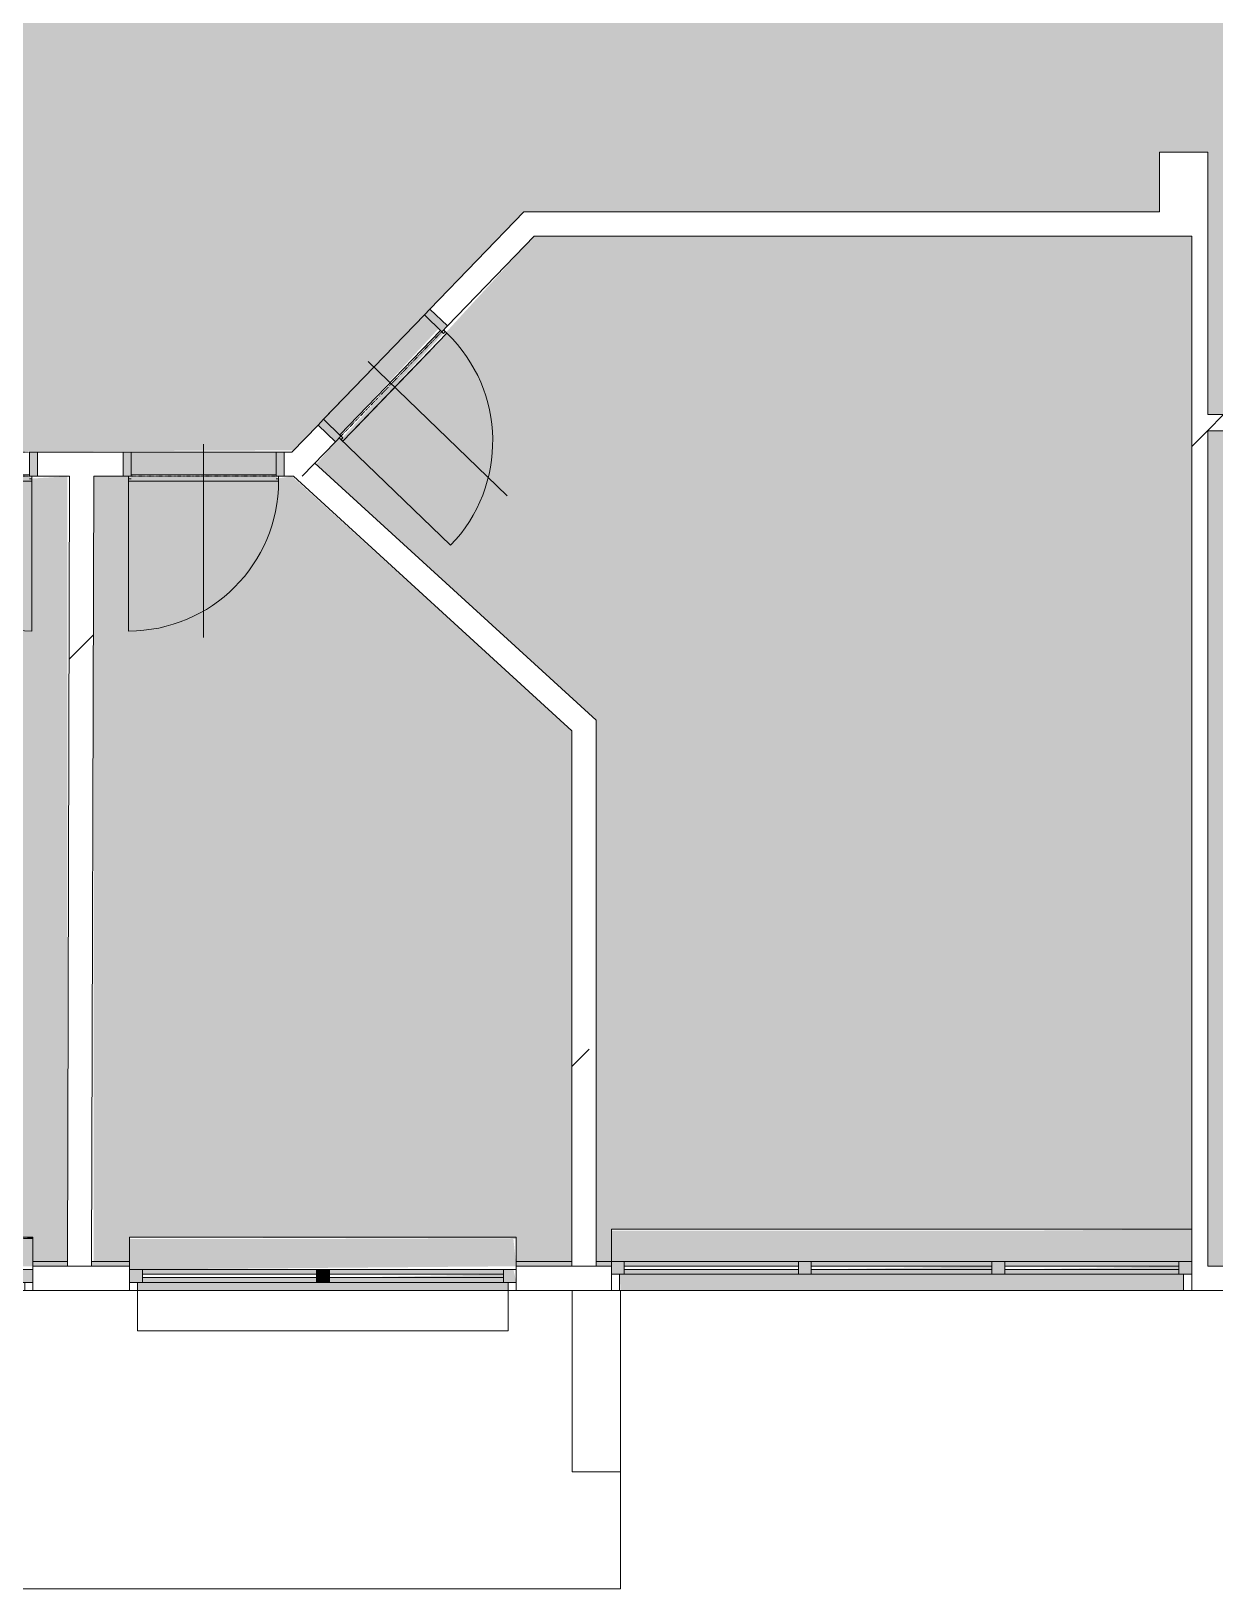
# Model space of a CAD drawing. Header units: millimetres. Extents: x 46521 to 262603, y -45352 to 20466.
# Drawn here: x 191293 to 198636, y -32078 to -22415 of the extents above; entities that cross this region are included whole.
import ezdxf

# ---------------------------------------------------------------- set-up
doc = ezdxf.new("R2010")
doc.units = ezdxf.units.MM
doc.linetypes.add('Čerchovaná se dvěma tečkami', pattern=[2.59, 1, -0.53, 0, -0.53, 0, -0.53])
for name, color, linetype, lineweight in [('A-DETL-THIN', 151, 'Continuous', 13), ('A-DOOR', 31, 'Continuous', 13), ('A-DOOR-FRAM', 31, 'Continuous', 9), ('A-FLOR', 192, 'Continuous', 13), ('A-GENM', 13, 'Continuous', 13), ('A-GLAZ', 151, 'Continuous', 13), ('A-WALL', 113, 'Continuous', 13), ('A-WALL-PATT', 111, 'Continuous', 9), ('Q-SPCQ', 91, 'Continuous', 13), ('S-COLS', 52, 'Continuous', 13)]:
    doc.layers.add(name, color=color, linetype=linetype, lineweight=lineweight)
pattern_1 = [(45, (128653, 0), (-7184.2, 7184.2), []), (45, (131527, -3e-12), (-7184.2, 7184.2), []), (45, (137274, -7e-12), (-4310.5, 10057.9), [4064, -2032, 67.06, -1964.94])]

# ---------------------------------------------------------------- blocks, each defined once
blk = doc.blocks.new('DVERE_1k_oblozka - DD03_01_900x1970_koupelna-1549517-Mapka _ závislý 15')
at = {"layer": 'A-DOOR', "lineweight": 9}
h = blk.add_hatch(color=151, dxfattribs=at)
h.paths.add_polyline_path([(-500, -72.1), (-450, -72.1), (-450, 77.9), (-500, 77.9)])
h.paths.add_polyline_path([(450, -72.1), (500, -72.1), (500, 77.9), (450, 77.9)])
blk.add_hatch(color=151, dxfattribs=at).paths.add_polyline_path([(465, -102.1), (450, -62.1), (-450, -72.1), (-465, -102.1), (-132.2, -102.1)])
for p, q in [((0, 127.9), (0, -1072.1)), ((-500, 77.9), (-450, 77.9)), ((-500, -72.1), (-500, 77.9)), ((-450, 77.9), (-450, -72.1)), ((450, 77.9), (500, 77.9)), ((450, -72.1), (450, 77.9)), ((500, 77.9), (500, -72.1)), ((-450, -72.1), (-500, -72.1)), ((-465, -72.1), (-465, -1032.1)), ((-465, -87.1), (-450, -87.1)), ((-465, -102.1), (-465, -87.1)), ((-450, -62.1), (450, -62.1)), ((500, -72.1), (450, -72.1)), ((450, -87.1), (465, -87.1)), ((465, -102.1), (465, -72.1)), ((465, -87.1), (465, -102.1)), ((465, -102.1), (-465, -102.1)), ((355, -102.1), (-355, -102.1))]:
    blk.add_line(p, q, dxfattribs=at)
at = {"layer": 'A-DOOR', "linetype": 'Čerchovaná se dvěma tečkami', "lineweight": 9}
for p, q in [((-450, 77.9), (450, 77.9)), ((-450, -72.1), (450, -72.1))]:
    blk.add_line(p, q, dxfattribs=at)
at = {"layer": 'A-DOOR', "lineweight": 9}
blk.add_arc((-465, -102.1), 930, 270, 0, dxfattribs=at)
at = {"layer": 'A-DOOR-FRAM'}
for p, q in [((-500, 77.9), (-450, 77.9)), ((-450, 77.9), (-450, -72.1)), ((450, -72.1), (450, 77.9)), ((500, 77.9), (450, 77.9)), ((-450, -72.1), (-500, -72.1)), ((450, -72.1), (500, -72.1))]:
    blk.add_line(p, q, dxfattribs=at)
blk = doc.blocks.new('DVERE_1k_oblozka - DD03_01_900x1970_koupelna-1549516-Mapka _ závislý 15')
at = {"layer": 'A-DOOR', "lineweight": 9}
blk.add_hatch(color=151, dxfattribs=at).paths.add_polyline_path([(-465, 102.1), (-450, 62.1), (450, 72.1), (465, 102.1), (-370.8, 102.1)])
h = blk.add_hatch(color=151, dxfattribs=at)
h.paths.add_polyline_path([(-450, 72.1), (-500, 72.1), (-500, -77.9), (-450, -77.9)])
h.paths.add_polyline_path([(450, 72.1), (450, -77.9), (500, -77.9), (500, 72.1)])
for p, q in [((0, -127.9), (0, 1072.1)), ((-465, 72.1), (-465, 1032.1)), ((465, 102.1), (-465, 102.1)), ((-465, 102.1), (-465, 87.1)), ((355, 102.1), (-355, 102.1)), ((465, 87.1), (465, 102.1)), ((465, 102.1), (465, 72.1)), ((-450, 72.1), (-500, 72.1)), ((-500, 72.1), (-500, -77.9)), ((-465, 87.1), (-450, 87.1)), ((-450, -77.9), (-450, 72.1)), ((-450, 62.1), (450, 62.1)), ((450, 87.1), (465, 87.1)), ((500, 72.1), (450, 72.1)), ((450, 72.1), (450, -77.9)), ((500, -77.9), (500, 72.1)), ((-500, -77.9), (-450, -77.9)), ((450, -77.9), (500, -77.9))]:
    blk.add_line(p, q, dxfattribs=at)
at = {"layer": 'A-DOOR', "linetype": 'Čerchovaná se dvěma tečkami', "lineweight": 9}
for p, q in [((-450, 72.1), (450, 72.1)), ((-450, -77.9), (450, -77.9))]:
    blk.add_line(p, q, dxfattribs=at)
at = {"layer": 'A-DOOR', "lineweight": 9}
blk.add_arc((-465, 102.1), 930, 360, 90, dxfattribs=at)
at = {"layer": 'A-DOOR-FRAM'}
for p, q in [((-450, 72.1), (-500, 72.1)), ((-450, -77.9), (-450, 72.1)), ((450, 72.1), (450, -77.9)), ((450, 72.1), (500, 72.1)), ((-500, -77.9), (-450, -77.9)), ((500, -77.9), (450, -77.9))]:
    blk.add_line(p, q, dxfattribs=at)
blk = doc.blocks.new('DVERE_1k_oblozka - DD03_01_900x1970_koupelna-1549515-Mapka _ závislý 15')
at = {"layer": 'A-DOOR', "lineweight": 9}
h = blk.add_hatch(color=151, dxfattribs=at)
h.paths.add_polyline_path([(-500, -72.1), (-450, -72.1), (-450, 77.9), (-500, 77.9), (-500, -33.4)])
h.paths.add_polyline_path([(450, -72.1), (500, -72.1), (500, 77.9), (450, 77.9)])
blk.add_hatch(color=151, dxfattribs=at).paths.add_polyline_path([(-465, -102.1), (450, -87.1), (440.3, -62.1), (-450, -85.2), (-450, -87.1)])
for p, q in [((0, 127.9), (0, -1072.1)), ((-500, 77.9), (-450, 77.9)), ((-500, -72.1), (-500, 77.9)), ((-450, 77.9), (-450, -72.1)), ((450, 77.9), (500, 77.9)), ((450, -72.1), (450, 77.9)), ((500, 77.9), (500, -72.1)), ((-450, -72.1), (-500, -72.1)), ((-465, -72.1), (-465, -1032.1)), ((-465, -87.1), (-450, -87.1)), ((-465, -102.1), (-465, -87.1)), ((-465, -87.1), (-465, -102.1)), ((-450, -87.1), (-465, -87.1)), ((-450, -62.1), (450, -62.1)), ((-450, -87.1), (-450, -62.1)), ((450, -62.1), (450, -87.1)), ((500, -72.1), (450, -72.1)), ((450, -87.1), (465, -87.1)), ((465, -87.1), (450, -87.1)), ((465, -102.1), (465, -72.1)), ((465, -87.1), (465, -102.1)), ((465, -102.1), (465, -87.1)), ((465, -102.1), (-465, -102.1)), ((355, -102.1), (-355, -102.1))]:
    blk.add_line(p, q, dxfattribs=at)
at = {"layer": 'A-DOOR', "linetype": 'Čerchovaná se dvěma tečkami', "lineweight": 9}
for p, q in [((-450, 77.9), (450, 77.9)), ((-450, -72.1), (450, -72.1))]:
    blk.add_line(p, q, dxfattribs=at)
at = {"layer": 'A-DOOR', "lineweight": 9}
blk.add_arc((-465, -102.1), 930, 270, 0, dxfattribs=at)
at = {"layer": 'A-DOOR-FRAM'}
for p, q in [((-500, 77.9), (-450, 77.9)), ((-450, 77.9), (-450, -72.1)), ((450, -72.1), (450, 77.9)), ((500, 77.9), (450, 77.9)), ((-450, -72.1), (-500, -72.1)), ((450, -72.1), (500, -72.1))]:
    blk.add_line(p, q, dxfattribs=at)
blk = doc.blocks.new('OKNO_3k_nadsvetlik - OKNO_3k_nadsvetlik_1850 x 1500-1975429-Mapka _ závislý 15')
at = {"layer": 'A-GLAZ', "lineweight": 9}
h = blk.add_hatch(color=256, dxfattribs=at)
h.paths.add_polyline_path([(1720, 25), (1800, 25), (1800, 105), (1720, 105), (1720, 75)])
h.paths.add_polyline_path([(-1720, 25), (-1720, 105), (-1800, 105), (-1800, 25)])
h = blk.add_hatch(color=256, dxfattribs=at)
h.paths.add_polyline_path([(640, 25), (1720, 25), (1720, 55), (640, 55)])
h.paths.add_polyline_path([(-1381.2, 25), (-640, 25), (-640, 55), (-1720, 55), (-1720, 25)])
h.paths.add_polyline_path([(560, 25), (560, 55), (-560, 55), (-560, 25)])
h.paths.add_polyline_path([(-1381.2, 75), (-640, 75), (-640, 105), (-1720, 105), (-1720, 75)])
h.paths.add_polyline_path([(640, 75), (1720, 75), (1720, 105), (640, 105)])
h.paths.add_polyline_path([(560, 75), (560, 105), (-560, 105), (-560, 75)])
h = blk.add_hatch(color=256, dxfattribs=at)
h.paths.add_polyline_path([(-640, 25), (-560, 25), (-560, 105), (-640, 105)])
h.paths.add_polyline_path([(560, 25), (640, 25), (640, 105), (560, 105)])
h = blk.add_hatch(color=256, dxfattribs=at)
h.paths.add_polyline_path([(1720, 55), (1720, 75), (672.9, 55)])
h.paths.add_polyline_path([(560, 55), (560, 75), (-560, 55)])
at = {"layer": 'A-GLAZ', "color": 63, "lineweight": 9}
for p, q in [((-1800, 105), (-1720, 105)), ((-1800, 75), (-1800, 105)), ((-1720, 105), (-1720, 25)), ((-640, 105), (-560, 105)), ((-640, 25), (-640, 105)), ((-560, 105), (-560, 25)), ((560, 105), (640, 105)), ((560, 25), (560, 105)), ((640, 105), (640, 25)), ((1720, 105), (1800, 105)), ((1720, 25), (1720, 105)), ((-1800, 25), (-1750, 25)), ((-1720, 25), (-1800, 25)), ((-1750, 25), (-1750, -75)), ((-1720, 55), (-1720, 75)), ((-1720, 75), (-640, 75)), ((-640, 55), (-1720, 55)), ((-640, 75), (-640, 55)), ((-560, 25), (-640, 25)), ((-560, 55), (-560, 75)), ((-560, 75), (560, 75)), ((560, 55), (-560, 55)), ((560, 75), (560, 55)), ((640, 25), (560, 25)), ((640, 55), (640, 75)), ((640, 75), (1720, 75)), ((1720, 55), (640, 55)), ((1720, 75), (1720, 55)), ((1800, 25), (1720, 25)), ((1750, 25), (1800, 25)), ((1750, -75), (1750, 25))]:
    blk.add_line(p, q, dxfattribs=at)
at = {"layer": 'A-GLAZ', "color": 101, "lineweight": 9}
for p, q in [((-1720, 105), (-640, 105)), ((-560, 105), (560, 105)), ((640, 105), (1720, 105)), ((-640, 25), (-1720, 25)), ((560, 25), (-560, 25)), ((1720, 25), (640, 25))]:
    blk.add_line(p, q, dxfattribs=at)
at = {"layer": 'A-GLAZ', "color": 41, "lineweight": 9}
blk.add_line((1750, -76), (-1743.2, -76), dxfattribs=at)
at = {"layer": 'A-GLAZ', "color": 40, "lineweight": 9}
blk.add_line((1800, -76), (1750, -76), dxfattribs=at)
blk = doc.blocks.new('parapet s nosem_vnitní - parapet s nosem_vnitní-1280314-Mapka _ závislý 15')
at = {"layer": 'A-GENM', "lineweight": 9}
for points in [[(1800, 190), (1800, 199.7), (672.9, 190)], [(1720, 0), (1800, 0), (1800, 190), (-1800, 190), (-1800, 0), (672.9, 0)]]:
    blk.add_hatch(color=151, dxfattribs=at).paths.add_polyline_path(points)
at = {"layer": 'A-GENM', "color": 101, "lineweight": 9}
for p, q in [((1800, 200), (-1800, 200)), ((-1800, 200), (-1800, 190)), ((1800, 200), (-1800, 200)), ((-1800, 0), (-1800, 190))]:
    blk.add_line(p, q, dxfattribs=at)
blk = doc.blocks.new('parapet_ext - parapet_ext-1802031-Mapka _ závislý 15')
at = {"layer": 'Q-SPCQ', "lineweight": 9}
blk.add_hatch(color=151, dxfattribs=at).paths.add_polyline_path([(560, -100), (1750, -100), (1750, 0), (-1750, 0), (-1743.2, -100), (-560, -100)])
at = {"layer": 'Q-SPCQ', "color": 101, "lineweight": 9}
blk.add_line((1750, -100), (-1743.2, -100), dxfattribs=at)
blk = doc.blocks.new('OKNO_2k_nadsvetlik - OKNO_2k_nadsvetlik 2400 x 1850-1972494-Mapka _ závislý 15')
at = {"layer": 'A-GLAZ', "lineweight": 9}
h = blk.add_hatch(color=256, dxfattribs=at)
h.paths.add_polyline_path([(1200, -25), (1181.8, 55), (1120, 55), (1120, -25), (1181.8, -25)])
h.paths.add_polyline_path([(-1200, -25), (-1120, -25), (-1120, 55), (-1200, 55)])
h = blk.add_hatch(color=256, dxfattribs=at)
h.paths.add_polyline_path([(-872.2, -25), (-40, -25), (-40, 5), (-1120, 5), (-1120, -25)])
h.paths.add_polyline_path([(1120, -25), (1120, 5), (40, 5), (40, -25), (154.8, -25)])
h.paths.add_polyline_path([(40, 25), (1120, 25), (1120, 55), (40, 55)])
h.paths.add_polyline_path([(-40, 25), (-40, 55), (-1120, 55), (-1120, 25), (-872.2, 25)])
for points in [[(-40, -25), (40, -25), (40, 55), (-40, 55)], [(1120, 5), (1120, 25), (154.8, 5)]]:
    blk.add_hatch(color=256, dxfattribs=at).paths.add_polyline_path(points)
for p, q in [((-1200, 55), (-1120, 55)), ((-1120, 55), (-1120, -25)), ((-1120, 55), (-40, 55)), ((-1120, 5), (-1120, 25)), ((-1120, 25), (-40, 25)), ((-40, 5), (-1120, 5)), ((-40, 55), (40, 55)), ((-40, -25), (-40, 55)), ((-40, 25), (-40, 5)), ((40, 55), (1120, 55)), ((40, 55), (40, -25)), ((40, 5), (40, 25)), ((40, 25), (1120, 25)), ((1120, 5), (40, 5)), ((1120, 55), (1200, 55)), ((1120, -25), (1120, 55)), ((1120, 25), (1120, 5)), ((-1200, -25), (-1150, -25)), ((-1120, -25), (-1200, -25)), ((-1150, -76), (-1200, -76)), ((-1150, -25), (-1150, -75)), ((-40, -25), (-1120, -25)), ((40, -25), (-40, -25)), ((1120, -25), (40, -25)), ((1200, -25), (1120, -25)), ((1150, -25), (1200, -25)), ((1150, -75), (1150, -25)), ((1200, -76), (1150, -76))]:
    blk.add_line(p, q, dxfattribs=at)
blk = doc.blocks.new('parapet s nosem_vnitní - parapet s nosem_vnitní-1280360-Mapka _ závislý 15')
at = {"layer": 'A-GENM', "lineweight": 9}
blk.add_hatch(color=151, dxfattribs=at).paths.add_polyline_path([(-1200, 0), (1200, 20), (1181.8, 190), (-1200, 190), (-1200, 20)])
for p, q in [((1200, 200), (-1200, 200)), ((-1200, 200), (-1200, 190)), ((1200, 200), (-1200, 200)), ((1200, 190), (1200, 200)), ((-1200, 20), (-1200, 190)), ((1200, 190), (1200, 20))]:
    blk.add_line(p, q, dxfattribs=at)
blk = doc.blocks.new('parapet_ext - parapet_ext-1802161-Mapka _ závislý 15')
at = {"layer": 'Q-SPCQ', "lineweight": 9}
blk.add_hatch(color=151, dxfattribs=at).paths.add_polyline_path([(1150, -50), (1150, 0), (-1150, 0), (-1150, -50), (1120, -50)])
for p, q in [((-1150, -300), (-1150, -51)), ((1150, -51), (1150, -300)), ((1150, -300), (-1150, -300))]:
    blk.add_line(p, q, dxfattribs=at)
blk = doc.blocks.new('OKNO_2k_nadsvetlik - OKNO_2k_nadsvetlik 2400 x 1850-V109-Mapka _ závislý 15')
at = {"layer": 'A-GLAZ', "lineweight": 9}
h = blk.add_hatch(color=256, dxfattribs=at)
h.paths.add_polyline_path([(-1120, -25), (-1120, 55), (-1200, 55), (-1200, -25)])
h.paths.add_polyline_path([(1120, -25), (1200, -25), (1200, 55), (1120, 55)])
h = blk.add_hatch(color=256, dxfattribs=at)
h.paths.add_polyline_path([(-953.3, -25), (-40, -25), (-40, 5), (-1120, 5), (-1120, -25)])
h.paths.add_polyline_path([(1120, -25), (1100.8, 5), (40, 5), (40, -25), (1100.8, -25)])
h.paths.add_polyline_path([(40, 25), (1120, 25), (1100.8, 55), (40, 55)])
h.paths.add_polyline_path([(-40, 25), (-40, 55), (-1120, 55), (-1120, 25), (-953.3, 25)])
for points in [[(-40, -25), (40, -25), (40, 55), (-40, 55)], [(1120, 5), (1100.8, 25), (1100.8, 5)]]:
    blk.add_hatch(color=256, dxfattribs=at).paths.add_polyline_path(points)
for p, q in [((-1200, 55), (-1120, 55)), ((-1120, 55), (-1120, -25)), ((-1120, 55), (-40, 55)), ((-1120, 5), (-1120, 25)), ((-1120, 25), (-40, 25)), ((-40, 5), (-1120, 5)), ((-40, 55), (40, 55)), ((-40, -25), (-40, 55)), ((-40, 25), (-40, 5)), ((40, 55), (1120, 55)), ((40, 55), (40, -25)), ((40, 5), (40, 25)), ((40, 25), (1120, 25)), ((1120, 5), (40, 5)), ((1120, 55), (1200, 55)), ((1120, -25), (1120, 55)), ((1120, 25), (1120, 5)), ((-1200, -25), (-1150, -25)), ((-1120, -25), (-1200, -25)), ((-1150, -76), (-1200, -76)), ((-1150, -25), (-1150, -75)), ((-40, -25), (-1120, -25)), ((40, -25), (-40, -25)), ((1120, -25), (40, -25)), ((1200, -25), (1120, -25)), ((1150, -25), (1200, -25)), ((1150, -75), (1150, -25)), ((1200, -76), (1150, -76))]:
    blk.add_line(p, q, dxfattribs=at)
blk = doc.blocks.new('parapet s nosem_vnitní - parapet s nosem_vnitní-V110-Mapka _ závislý 15')
at = {"layer": 'A-GENM', "lineweight": 9}
for points in [[(1200, 190), (1200, 199.7), (1100.8, 190)], [(-40, 0), (1200, 20), (1200, 190), (-1200, 190), (-1200, 0), (-953.3, 0)]]:
    blk.add_hatch(color=151, dxfattribs=at).paths.add_polyline_path(points)
for p, q in [((1200, 200), (-1200, 200)), ((-1200, 200), (-1200, 190)), ((1200, 200), (-1200, 200)), ((1200, 190), (1200, 200)), ((-1200, 20), (-1200, 190)), ((1200, 190), (1200, 20))]:
    blk.add_line(p, q, dxfattribs=at)

msp = doc.modelspace()

# ---------------------------------------------------------------- hatches: boundary and pattern name
at = {"layer": 'A-FLOR'}
h = msp.add_hatch(color=151, dxfattribs=at)
h.paths.add_polyline_path([(199083, -30076.6), (199083, -29899.5), (200283, -29906.6), (200283, -30076.6), (200392.8, -30076.6), (200392.8, -29535.6), (200792.8, -29535.6), (200792.8, -24894.3), (200002.8, -24909.3), (200000.6, -24924.3), (199202.8, -24909.3), (199187.8, -24894.3), (198592.8, -24894.3), (198592.8, -30076.6)])
h.paths.add_polyline_path([(191517.8, -30046.6), (191517.9, -30046.6), (191517.8, -25176.6), (191282.8, -25191.6), (191282.8, -25206.6), (190382.8, -25191.6), (190367.8, -25176.6), (190332.8, -25176.6), (190320.2, -25176.6), (188504.1, -26629.6), (188543.7, -30046.6), (188902.8, -30046.6), (188902.8, -29896.9), (191302.8, -29906.6), (191302.8, -30046.6)])
h.paths.add_polyline_path([(182902.8, -30046.6), (182902.8, -29901.6), (183802.8, -29906.6), (183802.8, -30046.6), (184102.8, -30046.6), (184102.8, -29899.5), (185302.8, -29906.6), (185302.8, -30046.6), (185603.7, -30046.6), (185603.7, -23684), (184886.2, -23708.3), (184881, -23718.2), (183981, -23703.2), (183980.9, -23693.3), (182814.6, -23700), (182814.6, -23970), (182394.6, -23970), (182394.6, -24139.3), (182473.2, -24139.3), (182464.6, -25639.3), (182394.6, -25639.3), (182394.6, -29535.6), (182794.6, -29535.6), (182813.2, -30046.6)])
h.paths.add_polyline_path([(191902.8, -30046.6), (191902.8, -29896.9), (194302.8, -29906.6), (194302.8, -30046.6), (194647.5, -30045.5), (194647.5, -26754.6), (192910.4, -25176.6), (192812.8, -25191.6), (192812.8, -25206.6), (191912.8, -25191.6), (191897.8, -25176.6), (191681.3, -25176.6), (191681.3, -30046.6)])
h.paths.add_polyline_path([(185902.8, -30046.6), (185902.8, -29896.9), (188302.8, -29906.6), (188302.8, -30046.6), (188393.4, -30046.6), (188353.3, -26558.1), (190142.3, -25126.8), (189944.1, -24954.6), (189923.5, -24943.5), (189319.5, -24295.7), (189319.1, -24274.5), (188731.6, -23666.1), (185753.7, -23699.3), (185753.7, -30046.6)])
h.paths.add_polyline_path([(194797.5, -30046.6), (194892.8, -30045.5), (194892.8, -29846.9), (198492.8, -29846.9), (198492.8, -23686.6), (194413, -23686.6), (193861.1, -24289.8), (193851.1, -24311.6), (193224.5, -24936.1), (193205, -24937.4), (193061.3, -25101.6), (194797.5, -26688.5), (194797.5, -30045.5)])
h.paths.add_polyline_path([(224262.8, -28719.3), (224392.8, -28719.3), (224392.8, -28319.3), (224792.8, -28319.3), (224792.8, -25308.2), (220362.3, -25276.5), (220376.8, -25291.4), (219462, -25266.7), (219446.9, -25251.5), (218777.8, -25251.7), (218777.8, -28719.3), (218842.8, -28719.3), (218842.8, -28639.6), (221242.8, -28649.3), (221242.8, -28719.3), (221842.8, -28719.3), (221842.8, -28642.2), (223042.8, -28649.3), (223042.8, -28719.3), (223362.8, -28719.3), (223362.8, -28644.3), (224262.8, -28649.3)])
h.paths.add_polyline_path([(208577.8, -22429.3), (208552.8, -22429.3), (208552.8, -21979.3), (208972.8, -21979.3), (208972.8, -22284.3), (209357.8, -22269.3), (209357.8, -22254.3), (210157.8, -22269.3), (210172.8, -22284.3), (211203.1, -22269.3), (211203.1, -22254.3), (212003.1, -22269.3), (212018.1, -22284.3), (212783.1, -22284.3), (212783.1, -22534.3), (213798, -22556.9), (214005.4, -22735.1), (214027.1, -22735.1), (214655, -23358), (214655, -23378.8), (215596.6, -24281.8), (218710.5, -24281.8), (219494.9, -23303), (219605.5, -23360.3), (220122.4, -22668.2), (220034.1, -22582.1), (220185, -22354.9), (220191.7, -21754.2), (220281.7, -21754.2), (220281.7, -20955.1), (220200.6, -20954.2), (220201.1, -20379.5), (220167.4, -20379.1), (220167.4, -19225.7), (220142.4, -19225.7), (220142.4, -19175.3), (220067.6, -19175.3), (220052.6, -18955.3), (220037.6, -18955.3), (220052.6, -18355.3), (220067.6, -18340.3), (220067.6, -17238.3), (217119, -17238.3), (217118.6, -17408.3), (216093, -17408.3), (216093, -17535.4), (214893, -17528.3), (214893, -17408.3), (214654.7, -17408.3), (214679.5, -20310.9), (213892.9, -20303.3), (213892.9, -20200.9), (213092.9, -20200.9), (213092.9, -20310.9), (209689.9, -20332), (208443, -20358), (208443, -20188), (208253, -20188), (208253, -20098), (207453, -20098), (207453, -20188), (206413, -20188), (206413, -18222.8), (206280, -18222.8), (206280, -17238.3), (204028.4, -17238.3), (204043.4, -17851.9), (204058.4, -17851.9), (204043.4, -18651.9), (204028.4, -18666.9), (204043.4, -19775.4), (204058.4, -19775.4), (204043.4, -20375.4), (204028.4, -20390.4), (204028.4, -20656.9), (201925.6, -20656.9), (201925.6, -20280.9), (201776.7, -20295.9), (201776.7, -20310.9), (201176.7, -20295.9), (201161.7, -20280.9), (200762.6, -20280.9), (200762.6, -21508.2), (200116.5, -21529.8), (200109.9, -21538.2), (199509.9, -21523.2), (199494.9, -21508.2), (197786.5, -21529.8), (197794.9, -21538.2), (197179.9, -21523.2), (197164.9, -21508.2), (197029.9, -21529.8), (197029.9, -21748.2), (196166.1, -21748.2), (196166.1, -21658.2), (195266.1, -21658.2), (195266.1, -21748.2), (192076, -21748.2), (190453.7, -20300.6), (190453.7, -18728.2), (190180.6, -18728.2), (190180.6, -18805.2), (188980.6, -18798.2), (188980.6, -18728.2), (188903.7, -18728.2), (188903.7, -20625.8), (188813.7, -20625.8), (188813.7, -21425.8), (188903.7, -21425.8), (188903.7, -21715.8), (183983.7, -21715.8), (183980.9, -22135.8), (182394.6, -22135.8), (182394.6, -22265.8), (182154.6, -22265.8), (182165.6, -23165.8), (182394.6, -23165.8), (182400.6, -23552.4), (183980.1, -23543.6), (183983.7, -23683.3), (184880.8, -23678.2), (184881, -23538.2), (186775.3, -23527.3), (186775.3, -23362.9), (186999.3, -23361.6), (187000.4, -23526), (188794.9, -23515.7), (190254, -25026.6), (192921, -25015.6), (194349.3, -23536.6), (198292.8, -23536.6), (198292.8, -23166.6), (198592.8, -23166.6), (198592.8, -24794.3), (200792.8, -24794.3), (200792.8, -23937.5), (200393.1, -23937.5), (200393.1, -23527.5), (201990.3, -23527.4), (201990.3, -22376.5), (205630.3, -22376.5), (205630.7, -21816.5), (206690.3, -21816.5), (206683.5, -23436.6), (206251.5, -23436.6), (206251.5, -23536.6), (207163.6, -23553.1), (207163.6, -23643), (207962.2, -23643), (207963.5, -23566.6), (208577.8, -23566.6), (208577.8, -22434.3)])
h.paths.add_polyline_path([(212377.8, -28719.3), (212377.8, -28319.3), (212777.8, -28342.4), (212777.8, -28719.3), (212892.8, -28719.3), (212892.8, -28639.6), (215292.8, -28649.3), (215292.8, -28719.3), (215352.8, -28719.3), (215352.8, -25759.3), (215492.8, -25759.3), (215488.2, -24859.3), (215352.8, -24859.3), (215352.8, -24281.8), (215379.9, -24281.8), (214540.8, -23477.1), (214628.8, -23367.5), (213988.1, -22753.1), (213891.2, -22854.1), (213714.1, -22684.3), (212383.1, -22684.3), (212383.1, -22434.3), (212003.1, -22434.3), (212003.1, -22294.3), (211203.1, -22294.3), (211203.1, -22434.3), (210157.8, -22434.3), (210157.8, -22294.3), (209357.8, -22294.3), (209357.8, -22434.3), (208677.8, -22434.3), (208677.8, -28589.6), (212252.8, -28599.3), (212252.8, -28719.3)])
h.paths.add_polyline_path([(218192.8, -28719.3), (218377.8, -28719.3), (218377.8, -28319.3), (218627.8, -28319.3), (218627.8, -24431.8), (215502.8, -24431.8), (215517.8, -24859.3), (215532.8, -24859.3), (215517.8, -25759.3), (215502.8, -25774.3), (215502.8, -28719.3), (215792.8, -28719.3), (215792.8, -28639.6), (218192.8, -28649.3)])
h.paths.add_polyline_path([(206852.8, -28719.3), (206852.8, -28642.2), (208052.8, -28649.3), (208052.8, -28719.3), (208577.8, -28719.3), (208577.8, -23677.1), (207961.9, -23682.1), (207976.3, -23696.9), (207161.6, -23668), (207146.4, -23652.8), (206781.5, -23652.2), (206781.5, -23956.6), (206353.3, -23956.6), (206342.8, -26071.5), (206342.8, -28319.3), (206742.8, -28342.4), (206742.8, -28719.3)])
h.paths.add_polyline_path([(220362.3, -25251.2), (220363.7, -25111.2), (224792.8, -25158.2), (224792.8, -24364.3), (224714.2, -24364.3), (224722.8, -22864.3), (224792.8, -22864.3), (224792.8, -22472.9), (220349.9, -22420.6), (220174.8, -22682.2), (220176.9, -22691.6), (219599.4, -23401.6), (219583.2, -23405.3), (218777.8, -24439.5), (218777.8, -25094.4), (219463.8, -25101.7), (219463.8, -25241.7), (220362.2, -25251.2)])
h.paths.add_polyline_path([(201052.8, -25069.3), (201052.8, -24889.3), (206242.8, -24889.3), (206240.7, -23646.6), (200893.1, -23646.6), (200893.1, -24889.3), (201043.1, -24894.3), (201050, -25019.3)])
h.paths.add_polyline_path([(218710.5, -22689.3), (218392.8, -22689.3), (218392.8, -22289.3), (218792.8, -22289.3), (218777.8, -22689.3)])
h.paths.add_polyline_path([(220349.9, -22420.6), (220349.6, -22388.8), (220336.8, -22401)])
h.paths.add_polyline_path([(224792.8, -22322.9), (224792.8, -20426.5), (223275.7, -20479.4), (220306.2, -20443), (220321.5, -20949.7), (220330.5, -20955.5), (220306.7, -21755.5), (220291.5, -21770.6), (220291.1, -22269.9), (224377.5, -22318)])
h.paths.add_polyline_path([(196929.9, -21648.2), (196929.9, -18728.2), (196150.6, -18728.2), (196150.6, -18805.2), (194950.6, -18798.2), (194950.6, -18728.2), (194789.9, -18728.2), (194789.9, -19128.2), (194389.9, -19128.2), (194389.9, -18728.2), (194050.6, -18728.2), (194050.6, -18805.2), (192850.6, -18798.2), (192850.6, -18728.2), (191950.6, -18728.2), (191950.6, -18805.2), (190750.6, -18798.2), (190750.6, -18728.2), (190603.7, -18728.2), (190603.7, -20233.4), (192133.2, -21598.2), (194921.1, -21618.2), (194921.1, -21648.2), (195266.1, -21633.2), (195266.1, -21618.2), (196166.1, -21633.2), (196181.1, -21648.2), (196216.1, -21648.2)])
h.paths.add_polyline_path([(187103.7, -21565.8), (188803.7, -21565.4), (188788.7, -21425.8), (188773.7, -21425.8), (188788.7, -20625.8), (188803.7, -20610.8), (188803.7, -18728.2), (187103.7, -18728.2), (187103.7, -20311.1), (187128.7, -20311.1), (187128.7, -20411.9), (187103.7, -20411.9), (187103.7, -21565.4)])
h.paths.add_polyline_path([(197779.9, -21498.2), (197794.9, -21408.2), (198579.9, -21408.2), (198579.9, -19988.2), (197779.9, -20003.2), (197779.9, -20018.2), (197179.9, -20003.2), (197164.9, -19988.2), (197029.9, -20003.2), (197029.9, -21408.2), (197179.9, -21408.2), (197179.9, -21498.2), (197365.7, -21498.2)])
h.paths.add_polyline_path([(199509.9, -21498.2), (200109.9, -21498.2), (200109.9, -21408.2), (200254.9, -21408.2), (200242.4, -19988.2), (200109.9, -20003.2), (200109.9, -20018.2), (199509.9, -20003.2), (199494.9, -19988.2), (198679.9, -19988.2), (198679.9, -21408.2), (199509.9, -21408.2)])
h.paths.add_polyline_path([(200502.6, -21408.2), (200682.3, -21408.2), (200662.6, -20280.9), (200354.9, -20280.9), (200354.9, -21408.2), (200463.1, -21408.2)])
h.paths.add_polyline_path([(203191.3, -20556.9), (203928.4, -20556.9), (203928.4, -20375.4), (204018.4, -20375.4), (204018.4, -19775.4), (203928.4, -19775.4), (203928.4, -19336.9), (202930.6, -19336.9), (202945.6, -19791.9), (202960.6, -19791.9), (202945.6, -20391.9), (202930.6, -20402), (202930.6, -20556.9)])
h.paths.add_polyline_path([(202025.6, -20556.9), (202830.6, -20556.9), (202830.6, -20391.9), (202920.6, -20391.9), (202920.6, -19791.9), (202830.6, -19791.9), (202830.6, -19336.9), (202025.6, -19336.9), (202025.6, -20441.9)])
h.paths.add_polyline_path([(223275.7, -20379.4), (224792.8, -20315.3), (223079.6, -20329.1), (223103.1, -20377.3)])
h.paths.add_polyline_path([(201670.9, -20270.9), (201776.7, -20270.9), (201776.7, -20180.9), (201925.6, -20180.9), (201925.6, -19236.9), (202335.6, -19236.9), (202335.6, -17626.9), (200367.8, -17626.9), (200396.3, -18867.5), (201027.8, -18867.5), (201042.8, -20180.9), (201176.7, -20180.9), (201176.7, -20270.9), (201473.8, -20270.9)])
h.paths.add_polyline_path([(208763, -20231.3), (210689.2, -20190.9), (210689.2, -17408.3), (210404.7, -17408.3), (210404.7, -17535.4), (209204.7, -17528.3), (209204.7, -17408.3), (208604.7, -17408.3), (208604.7, -17535.4), (207404.7, -17528.3), (207404.7, -17408.3), (206903, -17408.3), (206903, -20088), (207453, -20073), (207453, -20058), (208253, -20073), (208268, -20088), (208763, -20088), (208763, -20191)])
h.paths.add_polyline_path([(213042.9, -20190.9), (213092.9, -20175.9), (213092.9, -20160.9), (213892.9, -20175.9), (213907.9, -20190.9), (214319.2, -20190.9), (214320.2, -20053.3), (214503.2, -20051.2), (214479.7, -17408.3), (214263, -17408.3), (214263, -17535.4), (213063, -17528.3), (213063, -17408.3), (212213, -17408.3), (212213, -17535.4), (211013, -17528.3), (211013, -17408.3), (210789.2, -17408.3), (210789.2, -20190.9), (212773.5, -20190.9)])
h.paths.add_polyline_path([(200862.1, -20180.9), (200927.8, -20180.9), (200927.8, -18967.5), (200172.9, -18967.5), (200172.9, -18728.2), (199942.6, -18733.3), (199942.6, -18805.2), (198792.6, -18798.2), (198792.6, -18728.2), (198679.9, -18728.2), (198679.9, -19888.2), (200354.9, -19888.2), (200354.9, -20180.9), (200762.6, -20180.9)])
h.paths.add_polyline_path([(197179.9, -19888.2), (198429.9, -19888.2), (198429.9, -18728.2), (198250.6, -18728.2), (198250.6, -18805.2), (197050.6, -18798.2), (197029.9, -19888.2), (197149.9, -19888.2)])
h.paths.add_polyline_path([(202930.6, -19236.9), (203928.4, -19236.9), (203928.4, -18651.9), (204018.4, -18651.9), (204018.4, -17851.9), (203928.4, -17851.9), (203928.4, -17626.9), (202435.6, -17626.9), (202435.6, -19236.9), (202830.6, -19236.9)])
h.paths.add_polyline_path([(187003.7, -19113.6), (187003.7, -19071.9), (185041.5, -19113.6), (185900.6, -19113.6)])
h.paths.add_polyline_path([(182770, -19113.6), (182770, -18911.6), (187003.7, -18871.9), (187003.7, -18728.2), (182394.6, -18728.2), (182400.6, -19113.6)])
h.paths.add_polyline_path([(220167.4, -18955.3), (220167.4, -18355.3), (220077.6, -18355.3), (220077.6, -18955.3)])
h.paths.add_polyline_path([(223828, -17927.7), (224792.8, -17927.7), (224792.8, -17488.3), (220167.6, -17488.3), (220167.6, -17927.7), (223628, -17927.7)])
h.paths.add_polyline_path([(218379, -17888.3), (218379, -17488.3), (218779, -17488.3), (218779, -17888.3)])
h.paths.add_polyline_path([(212742.3, -17888.3), (212342.3, -17888.3), (212342.3, -17488.3), (212742.3, -17488.3), (212742.3, -17672.4)])
h.paths.add_polyline_path([(203928.4, -17526.9), (203928.4, -17238.3), (200366, -17251.3), (200367.8, -17526.9), (202435.6, -17526.9)])
h = msp.add_hatch(color=151, dxfattribs=at)
h.paths.add_polyline_path([(182902.8, -30076.6), (182902.8, -30046.6), (182794.6, -30051.6), (182794.6, -30076.6)])
h.paths.add_polyline_path([(184102.8, -30076.6), (184102.8, -30046.6), (183802.8, -30046.6), (183802.8, -30076.6)])
h.paths.add_polyline_path([(194647.5, -30076.6), (194647.5, -30046.6), (194302.8, -30046.6), (194302.8, -30076.6)])
h.paths.add_polyline_path([(185902.8, -30076.6), (185902.8, -30046.6), (185753.7, -30046.6), (185753.7, -30076.6)])
h.paths.add_polyline_path([(194892.8, -30076.6), (194892.8, -30046.6), (194797.5, -30046.6), (194797.5, -30076.6)])
h.paths.add_polyline_path([(191517.8, -30076.6), (191517.8, -30076.4), (191517.8, -30046.6), (191302.8, -30046.6), (191302.8, -30076.6)])
h.paths.add_polyline_path([(185302.8, -30076.6), (185603.7, -30076.6), (185603.7, -30046.6), (185302.8, -30046.6)])
h.paths.add_polyline_path([(191681.3, -30076.6), (191902.8, -30076.6), (191902.8, -30046.6), (191667.9, -30046.6), (191667.8, -30076.6)])
h.paths.add_polyline_path([(188393.7, -30076.6), (188902.8, -30076.6), (188902.8, -30046.6), (188543.4, -30046.6), (188543.7, -30074.8), (188504.1, -30075.3)])
h.paths.add_polyline_path([(188393.7, -30076.6), (188393.4, -30046.6), (188302.8, -30046.6), (188302.8, -30076.6), (188353.3, -30076.6)])
at = {"layer": 'A-WALL'}
for points in [[(193207.9, -24920), (193821.1, -24261), (193732.4, -24175.4), (193107.2, -24822.8), (193198.4, -24910.9)], [(192812.8, -25166.6), (192812.8, -25026.6), (191912.8, -25026.6), (191912.8, -25166.6), (192230.6, -25166.6)]]:
    msp.add_hatch(color=151, dxfattribs=at).paths.add_polyline_path(points)
at = {"layer": 'A-WALL-PATT'}
h = msp.add_hatch(dxfattribs=at)
h.set_pattern_fill('FP_30', color=256, angle=45, style=0, pattern_type=2)
h.set_pattern_definition(pattern_1)
h.paths.add_polyline_path([(198592.8, -23686.6), (198592.8, -23536.6), (194349.3, -23536.6), (194204.4, -23686.6), (198492.8, -23686.6)])
h = msp.add_hatch(dxfattribs=at)
h.set_pattern_fill('FP_60', color=256, angle=45, style=0, pattern_type=2)
h.set_pattern_definition([(1, (128653, 0), (-177.3, 10158.5), []), (1, (130720, -1996), (-177.3, 10158.5), []), (1, (134855, -5989), (3886, 10229.4), [4064, -2032, 67.06, -1964.94])])
h.paths.add_polyline_path([(193014.7, -25026.6), (193126.4, -25018.8), (193180.4, -24963), (193072.5, -24858.8), (192910.4, -25026.6)])
h.paths.add_polyline_path([(193875, -24243.6), (194413, -23686.6), (194204.4, -23686.6), (193767.1, -24139.4), (193840.3, -24210.1)])
h = msp.add_hatch(dxfattribs=at)
h.set_pattern_fill('FP_30', color=256, angle=45, style=0, pattern_type=2)
h.set_pattern_definition(pattern_1)
h.paths.add_polyline_path([(198592.8, -30076.6), (198592.8, -23686.6), (198492.8, -23686.6), (198492.8, -30076.6)])
h = msp.add_hatch(dxfattribs=at)
h.set_pattern_fill('FP_30', color=256, angle=45, style=0, pattern_type=2)
h.set_pattern_definition(pattern_1)
h.paths.add_polyline_path([(200489.7, -24894.3), (200792.8, -24889.3), (200792.8, -24794.3), (200052.8, -24794.3), (200052.8, -24894.3)])
h.paths.add_polyline_path([(198592.8, -24894.3), (199152.8, -24894.3), (199152.8, -24794.3), (198592.8, -24794.3)])
h = msp.add_hatch(dxfattribs=at)
h.set_pattern_fill('FP_30', color=256, angle=45, style=0, pattern_type=2)
h.set_pattern_definition(pattern_1)
h.paths.add_polyline_path([(193014.7, -25026.6), (193053.5, -25094.4), (193118.9, -25026.6), (193046.5, -25026.6)])
h.paths.add_polyline_path([(192974.1, -25176.6), (193043.5, -25094.4), (193014.7, -25026.6), (192862.8, -25026.6), (192862.8, -25176.6), (192921, -25176.6)])
h.paths.add_polyline_path([(191531.3, -25176.6), (191862.8, -25176.6), (191862.8, -25026.6), (191332.8, -25026.6), (191332.8, -25176.6)])
h.paths.add_polyline_path([(190190.3, -25176.6), (190320.2, -25176.6), (190332.8, -25026.6), (190045.4, -25026.6), (190154.3, -25139.3)])
h = msp.add_hatch(dxfattribs=at)
h.set_pattern_fill('FP_70', color=256, angle=45, style=0, pattern_type=2)
h.set_pattern_definition([(2.573, (128653, 0), (-456.1, 10149.8), []), (2.573, (130774, -1939), (-456.1, 10149.8), []), (2.573, (135017, -5816), (3603.8, 10332.2), [4064, -2032, 67.06, -1964.94])])
h.paths.add_polyline_path([(194647.5, -26754.6), (194647.5, -26551.4), (193046.5, -25101.6), (192974.1, -25176.6), (192921, -25176.6), (194425.2, -26551.4)])
h = msp.add_hatch(dxfattribs=at)
h.set_pattern_fill('FP_56', color=256, angle=45, style=0, pattern_type=2)
h.set_pattern_definition([(44.842, (128653, 0), (-7164.4, 7204), []), (44.842, (131527, -8), (-7164.4, 7204), []), (44.842, (137274, -24), (-4282.7, 10069.7), [4064, -2032, 67.06, -1964.94])])
h.paths.add_polyline_path([(191667.8, -30076.8), (191681.3, -25176.6), (191531.3, -25176.6), (191517.8, -30076.4)])
h = msp.add_hatch(dxfattribs=at)
h.set_pattern_fill('FP_30', color=256, angle=45, style=0, pattern_type=2)
h.set_pattern_definition(pattern_1)
h.paths.add_polyline_path([(194647.5, -30076.6), (194797.5, -30076.6), (194797.5, -26688.5), (194647.5, -26551.4), (194647.5, -30045.5)])
h = msp.add_hatch(dxfattribs=at)
h.set_pattern_fill('FP_32', color=256, angle=45, style=0, pattern_type=2)
h.set_pattern_definition(pattern_1)
h.paths.add_polyline_path([(200283, -30226.6), (200792.8, -30226.6), (200792.8, -30076.6), (200283, -30076.6)])
h.paths.add_polyline_path([(194649.6, -30226.6), (194892.8, -30226.6), (194892.8, -30076.6), (194302.8, -30076.6), (194302.8, -30226.6)])
h.paths.add_polyline_path([(198592.8, -30226.6), (199083, -30226.6), (199083, -30076.6), (198492.8, -30076.6), (198492.8, -30226.6)])
h.paths.add_polyline_path([(183802.8, -30226.6), (184102.8, -30226.6), (184102.8, -30076.6), (183802.8, -30076.6)])
h.paths.add_polyline_path([(182549.6, -30226.6), (182902.8, -30226.6), (182902.8, -30076.6), (182394.6, -30076.6), (182394.6, -30226.6)])
h.paths.add_polyline_path([(185603.7, -30226.6), (185902.8, -30226.6), (185902.8, -30076.6), (185302.8, -30076.6), (185302.8, -30226.6)])
h.paths.add_polyline_path([(191902.8, -30226.6), (191902.8, -30076.6), (191302.8, -30076.6), (191302.8, -30226.6)])
h.paths.add_polyline_path([(188902.8, -30226.6), (188902.8, -30076.6), (188302.8, -30076.6), (188302.8, -30226.6)])
h = msp.add_hatch(dxfattribs=at)
h.set_pattern_fill('FP_30', color=256, angle=45, style=0, pattern_type=2)
h.set_pattern_definition(pattern_1)
h.paths.add_polyline_path([(194892.8, -31351.6), (194949.6, -31351.6), (194949.6, -30226.6), (194649.6, -30226.6), (194649.6, -31351.6)])
at = {"layer": 'S-COLS', "lineweight": 9}
h = msp.add_hatch(dxfattribs=at)
h.set_pattern_fill('FP_72', color=256, style=0, pattern_type=2)
h.set_pattern_definition([(45, (128653, 0), (-7184.2, 7184.2), []), (45, (131527, 0), (-7184.2, 7184.2), []), (45, (137274, 0), (-4310.5, 10057.9), [4064, -2032, 67.06, -1964.94])])
h.paths.add_polyline_path([(198292.8, -23536.6), (198592.8, -23536.6), (198592.8, -23166.6), (198292.8, -23166.6)])

# ---------------------------------------------------------------- linework, layer by layer
at = {"layer": 'A-DETL-THIN', "lineweight": 9}
msp.add_line((182144.6, -30226.6), (201042.8, -30226.6), dxfattribs=at)
at = {"layer": 'A-FLOR', "lineweight": 9}
for p, q in [((191517.9, -30046.6), (191302.8, -30046.6)), ((191902.8, -30046.6), (191667.9, -30046.6)), ((194647.5, -30046.6), (194302.8, -30046.6)), ((194892.8, -30046.6), (194796.2, -30046.6)), ((194949.6, -32077.5), (194949.6, -31351.6)), ((182249.6, -32077.5), (194949.6, -32077.5))]:
    msp.add_line(p, q, dxfattribs=at)
at = {"layer": 'A-WALL', "lineweight": 9}
for p, q in [((194349.3, -23536.6), (193767.1, -24139.4)), ((198292.8, -23536.6), (194349.3, -23536.6)), ((198592.8, -24794.3), (198592.8, -23536.6)), ((193875, -24243.6), (194413, -23686.6)), ((194413, -23686.6), (198492.8, -23686.6)), ((198492.8, -23686.6), (198492.8, -30226.6)), ((193107.2, -24822.8), (193732.4, -24175.4)), ((199152.8, -24794.3), (198592.8, -24794.3)), ((193072.5, -24858.8), (192910.4, -25026.6)), ((198592.8, -30076.6), (198592.8, -24894.3)), ((198592.8, -24894.3), (199152.8, -24894.3)), ((193180.4, -24963), (192974.1, -25176.6)), ((191862.8, -25026.6), (191332.8, -25026.6)), ((191912.8, -25026.6), (192812.8, -25026.6)), ((192910.4, -25026.6), (192862.8, -25026.6)), ((194797.5, -26688.5), (193053.5, -25094.4)), ((191332.8, -25176.6), (191531.3, -25176.6)), ((191531.3, -25176.6), (191517.8, -30076.4)), ((191667.8, -30076.8), (191681.3, -25176.6)), ((191681.3, -25176.6), (191862.8, -25176.6)), ((192862.8, -25176.6), (192921, -25176.6)), ((192921, -25176.6), (194647.5, -26754.6)), ((194647.5, -26754.6), (194647.5, -30076.6)), ((194797.5, -30076.6), (194797.5, -26688.5)), ((191902.8, -30076.6), (191302.8, -30076.6)), ((191302.8, -30076.6), (191302.8, -30226.6)), ((191517.8, -30076.4), (191667.8, -30076.8)), ((191902.8, -30226.6), (191902.8, -30076.6)), ((194892.8, -30076.6), (194302.8, -30076.6)), ((194302.8, -30076.6), (194302.8, -30226.6)), ((194892.8, -30226.6), (194892.8, -30076.6)), ((199083, -30076.6), (198592.8, -30076.6)), ((191302.8, -30226.6), (191902.8, -30226.6)), ((194302.8, -30226.6), (194649.6, -30226.6)), ((194649.6, -30226.6), (194649.6, -31351.6)), ((194949.6, -30226.6), (194892.8, -30226.6)), ((194949.6, -31351.6), (194949.6, -30226.6)), ((198492.8, -30226.6), (199083, -30226.6)), ((194649.6, -31351.6), (194949.6, -31351.6))]:
    msp.add_line(p, q, dxfattribs=at)
at = {"layer": 'S-COLS', "lineweight": 9}
for p, q in [((198592.8, -23166.6), (198292.8, -23166.6)), ((198292.8, -23166.6), (198292.8, -23536.6)), ((198592.8, -23536.6), (198592.8, -23166.6))]:
    msp.add_line(p, q, dxfattribs=at)

# ---------------------------------------------------------------- block references
at = {"layer": 'A-DOOR', "lineweight": 9}
for name, p, rotation in [('DVERE_1k_oblozka - DD03_01_900x1970_koupelna-1549515-Mapka _ závislý 15', (193475.8, -24553.2), 46.00000000000001), ('DVERE_1k_oblozka - DD03_01_900x1970_koupelna-1549516-Mapka _ závislý 15', (190832.8, -25104.4), 180)]:
    msp.add_blockref(name, p, dxfattribs=dict(at, rotation=rotation))
msp.add_blockref('DVERE_1k_oblozka - DD03_01_900x1970_koupelna-1549517-Mapka _ závislý 15', (192362.8, -25104.4), dxfattribs=at)
at = {"layer": 'A-GENM', "color": 101, "lineweight": 9}
msp.add_blockref('parapet s nosem_vnitní - parapet s nosem_vnitní-1280314-Mapka _ závislý 15', (196692.8, -30046.6), dxfattribs=at)
at = {"layer": 'A-GENM', "lineweight": 9}
for name, p in [('parapet s nosem_vnitní - parapet s nosem_vnitní-V110-Mapka _ závislý 15', (190102.8, -30096.6)), ('parapet s nosem_vnitní - parapet s nosem_vnitní-1280360-Mapka _ závislý 15', (193102.8, -30096.6))]:
    msp.add_blockref(name, p, dxfattribs=at)
at = {"layer": 'A-GLAZ', "color": 41, "lineweight": 9}
msp.add_blockref('OKNO_3k_nadsvetlik - OKNO_3k_nadsvetlik_1850 x 1500-1975429-Mapka _ závislý 15', (196692.8, -30151.6), dxfattribs=at)
at = {"layer": 'A-GLAZ', "lineweight": 9}
for name, p in [('OKNO_2k_nadsvetlik - OKNO_2k_nadsvetlik 2400 x 1850-V109-Mapka _ závislý 15', (190102.8, -30151.6)), ('OKNO_2k_nadsvetlik - OKNO_2k_nadsvetlik 2400 x 1850-1972494-Mapka _ závislý 15', (193102.8, -30151.6))]:
    msp.add_blockref(name, p, dxfattribs=at)
at = {"layer": 'Q-SPCQ', "color": 101, "lineweight": 9}
msp.add_blockref('parapet_ext - parapet_ext-1802031-Mapka _ závislý 15', (196692.8, -30126.6), dxfattribs=at)
at = {"layer": 'Q-SPCQ', "lineweight": 9}
msp.add_blockref('parapet_ext - parapet_ext-1802161-Mapka _ závislý 15', (193102.8, -30176.6), dxfattribs=at)

doc.saveas('drawing.dxf')
